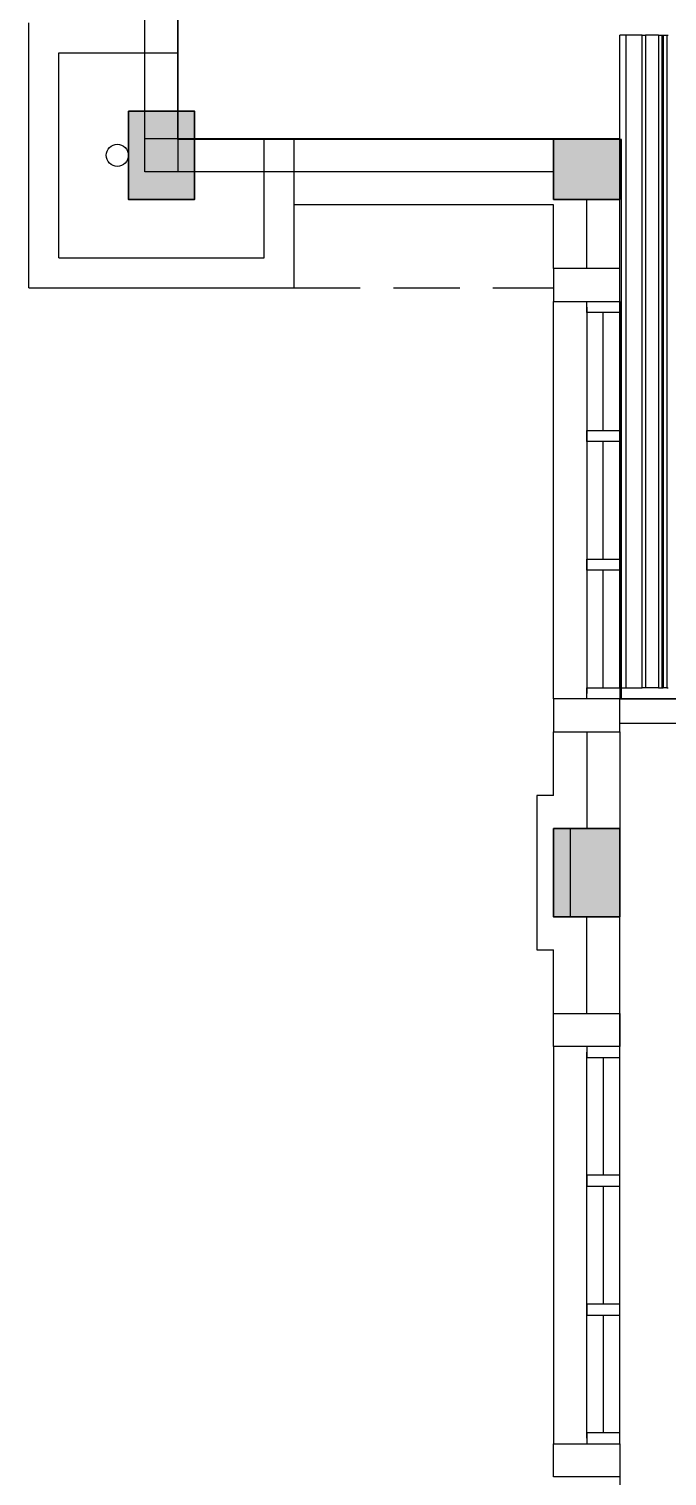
# Model space of a CAD drawing. Header units: inches. Extents: x -85907952 to 802144, y 988801 to 3125513.
# Drawn here: x 401698 to 404587, y 1042150 to 1048706 of the extents above; entities that cross this region are included whole.
import ezdxf

# ---------------------------------------------------------------- set-up
doc = ezdxf.new("R2010")
doc.units = ezdxf.units.IN
doc.header["$MEASUREMENT"] = 0
doc.linetypes.add('HIDDEN', pattern=[0.375, 0.25, -0.125])
doc.layers.add('COLUMN', color=8, linetype='Continuous', lineweight=30)
for name, color, linetype in [('DOWNPIPE', 8, 'Continuous'), ('Edges', 7, 'Continuous'), ('LW', 2, 'Continuous'), ('partition', 8, 'Continuous'), ('ventilation', 4, 'Continuous'), ('WALL', 1, 'Continuous'), ('WIN', 9, 'Continuous')]:
    doc.layers.add(name, color=color, linetype=linetype)

# ---------------------------------------------------------------- blocks, each defined once
blk = doc.blocks.new('air con')
at = {"layer": 'Edges'}
for p, q in [((71.4, 41.9), (152.4, 41.9)), ((71.4, 41.9), (71.4, 41.09)), ((152.4, 41.09), (152.4, 41.9)), ((71.4, 41.09), (152.4, 41.09)), ((71.4, 41.09), (71.4, 39.12)), ((152.4, 39.12), (152.4, 41.09)), ((71.4, 39.12), (152.4, 39.12)), ((71.4, 38.72), (71.4, 39.12)), ((152.4, 38.72), (71.4, 38.72)), ((71.4, 37.09), (71.4, 38.72)), ((152.4, 39.12), (152.4, 38.72)), ((152.4, 37.09), (152.4, 38.72)), ((71.4, 37.09), (71.4, 36.7)), ((152.4, 37.09), (71.4, 37.09)), ((152.4, 36.7), (71.4, 36.7)), ((71.4, 36.7), (71.4, 36.54)), ((152.4, 36.54), (71.4, 36.54)), ((71.4, 36.08), (71.4, 36.54)), ((152.4, 36.08), (71.4, 36.08)), ((71.4, 36.08), (71.4, 35.91)), ((152.4, 37.09), (152.4, 36.7)), ((152.4, 36.7), (152.4, 36.54)), ((152.4, 36.54), (152.4, 36.08)), ((152.4, 36.08), (152.4, 35.91))]:
    blk.add_line(p, q, dxfattribs=at)
blk = doc.blocks.new('2.0 HP AIR CONDITION')
at = {"xscale": 36.51607049631966, "yscale": 36.51607049631966, "zscale": 36.51607049631966}
blk.add_blockref('air con', (-4183.5, -544), dxfattribs=at)

msp = doc.modelspace()

# ---------------------------------------------------------------- hatches: boundary and pattern name
at = {"layer": 'COLUMN'}
msp.add_hatch(color=256, dxfattribs=at).paths.add_polyline_path([(404072.7, 1048208.4), (404372.7, 1048208.4), (404372.7, 1047933.4), (404072.7, 1047933.4)])

# ---------------------------------------------------------------- linework, layer by layer
for points in [[(402147.7, 1048333.4), (402447.7, 1048333.4), (402447.7, 1047933.4), (402147.7, 1047933.4)], [(404072.7, 1048208.4), (404372.7, 1048208.4), (404372.7, 1047933.4), (404072.7, 1047933.4)], [(404072.7, 1045083.4), (404372.7, 1045083.4), (404372.7, 1044683.4), (404072.7, 1044683.4)]]:
    msp.add_lwpolyline(points, close=True, dxfattribs=at)
for points in [[(402147.7, 1048333.4), (402447.7, 1048333.4), (402147.7, 1047933.4), (402447.7, 1047933.4)], [(404072.7, 1045083.4), (404372.7, 1045083.4), (404072.7, 1044683.4), (404372.7, 1044683.4)]]:
    msp.add_solid(points, dxfattribs=at)
at = {"layer": 'DOWNPIPE'}
msp.add_circle((402097.7, 1048133.4), 50, dxfattribs=at)
at = {"layer": 'LW'}
for p, q in [((404072.7, 1047908.4), (402897.7, 1047908.4)), ((404072.7, 1047620.9), (404072.7, 1047908.4)), ((404072.7, 1045670.9), (404072.7, 1047470.9)), ((404072.7, 1045233.4), (404072.7, 1045520.9)), ((404072.7, 1044245.9), (404072.7, 1044533.4)), ((404072.7, 1044095.9), (404072.7, 1042295.9))]:
    msp.add_line(p, q, dxfattribs=at)
at = {"layer": 'LW', "linetype": 'HIDDEN', "ltscale": 1200}
msp.add_line((402897.7, 1047533.4), (404072.7, 1047533.4), dxfattribs=at)
at = {"layer": 'LW'}
for points in [[(404072.7, 1045233.4), (403997.7, 1045233.4), (403997.7, 1044533.4), (404072.7, 1044533.4)], [(404222.7, 1045083.4), (404147.7, 1045083.4), (404147.7, 1044683.4), (404222.7, 1044683.4)]]:
    msp.add_lwpolyline(points, dxfattribs=at)
at = {"layer": 'partition'}
for p, q in [((404372.7, 1045670.9), (408372.7, 1045670.9)), ((404372.7, 1045560.9), (408372.7, 1045560.9))]:
    msp.add_line(p, q, dxfattribs=at)
at = {"layer": 'ventilation'}
msp.add_lwpolyline([(405016.6, 1038523.6), (405016.6, 1038558.5), (405493.1, 1038558.5), (405493.1, 1038708.5), (405493.1, 1041555.8), (409395.9, 1041555.8), (409395.9, 1041709), (408385.7, 1041709), (408372.1, 1041709), (408372.1, 1045670.7), (404380.7, 1045670.7), (404380.7, 1048205.3), (402384.8, 1048205.3), (402371.3, 1048205.3), (402371.3, 1049522.3), (406374.5, 1049522.3), (406374.5, 1056579.1), (406374.5, 1057562.3), (410237.9, 1057562.3), (410237.9, 1056666.7), (414216, 1056666.7), (414216, 1059944.7)], dxfattribs=at)
at = {"layer": 'WALL'}
for p, q in [((402372.7, 1048058.4), (402372.7, 1049633.4)), ((402222.7, 1048058.4), (402222.7, 1049483.4)), ((401697.7, 1047533.4), (401697.7, 1048733.4)), ((401832.7, 1048598.4), (402372.7, 1048598.4)), ((401832.7, 1047668.4), (401832.7, 1048598.4)), ((404372.7, 1048208.4), (402222.7, 1048208.4)), ((402762.7, 1047668.4), (402762.7, 1048208.4)), ((402897.7, 1047533.4), (402897.7, 1048208.4)), ((404372.7, 1047470.9), (404372.7, 1048208.4)), ((404072.7, 1048058.4), (402222.7, 1048058.4)), ((404222.7, 1047620.9), (404222.7, 1047933.4)), ((401832.7, 1047668.4), (402762.7, 1047668.4)), ((401697.7, 1047533.4), (402897.7, 1047533.4)), ((404222.7, 1045520.9), (404222.7, 1045083.4)), ((404372.7, 1045520.9), (404372.7, 1045083.4)), ((404222.7, 1044245.9), (404222.7, 1044683.4)), ((404372.7, 1044095.9), (404372.7, 1044683.4)), ((404372.7, 1042295.9), (404372.7, 1041708.4))]:
    msp.add_line(p, q, dxfattribs=at)
for points in [[(404372.7, 1047470.9), (404372.7, 1047620.9), (404072.7, 1047620.9), (404072.7, 1047470.9)], [(404372.7, 1045520.9), (404372.7, 1045670.9), (404072.7, 1045670.9), (404072.7, 1045520.9)], [(404372.7, 1044245.9), (404372.7, 1044095.9), (404072.7, 1044095.9), (404072.7, 1044245.9)], [(404372.7, 1042295.9), (404372.7, 1042145.9), (404072.7, 1042145.9), (404072.7, 1042295.9)]]:
    msp.add_lwpolyline(points, close=True, dxfattribs=at)
at = {"layer": 'WIN'}
for p, q in [((404372.7, 1047933.4), (404372.7, 1048208.4)), ((404222.7, 1047445.9), (404222.7, 1045695.9)), ((404297.7, 1046887.5), (404297.7, 1047420.9)), ((404372.7, 1047470.9), (404372.7, 1045670.9)), ((404297.7, 1046304.2), (404297.7, 1046837.5)), ((404297.7, 1045720.9), (404297.7, 1046254.2)), ((404222.7, 1042320.9), (404222.7, 1044070.9)), ((404372.7, 1042295.9), (404372.7, 1044095.9)), ((404297.7, 1044045.9), (404297.7, 1043512.5)), ((404297.7, 1043462.5), (404297.7, 1042929.2)), ((404297.7, 1042879.2), (404297.7, 1042345.9))]:
    msp.add_line(p, q, dxfattribs=at)
for points in [[(404222.7, 1047420.9), (404222.7, 1047470.9), (404372.7, 1047470.9), (404372.7, 1047420.9)], [(404222.7, 1046837.5), (404222.7, 1046887.5), (404372.7, 1046887.5), (404372.7, 1046837.5)], [(404222.7, 1046254.2), (404222.7, 1046304.2), (404372.7, 1046304.2), (404372.7, 1046254.2)], [(404222.7, 1045670.9), (404222.7, 1045720.9), (404372.7, 1045720.9), (404372.7, 1045670.9)], [(404222.7, 1044095.9), (404222.7, 1044045.9), (404372.7, 1044045.9), (404372.7, 1044095.9)], [(404222.7, 1043512.5), (404222.7, 1043462.5), (404372.7, 1043462.5), (404372.7, 1043512.5)], [(404222.7, 1042929.2), (404222.7, 1042879.2), (404372.7, 1042879.2), (404372.7, 1042929.2)], [(404222.7, 1042345.9), (404222.7, 1042295.9), (404372.7, 1042295.9), (404372.7, 1042345.9)]]:
    msp.add_lwpolyline(points, close=True, dxfattribs=at)

# ---------------------------------------------------------------- block references
at = {"rotation": 90}
msp.add_blockref('2.0 HP AIR CONDITION', (405358.6, 1047297), dxfattribs=at)

doc.saveas('drawing.dxf')
